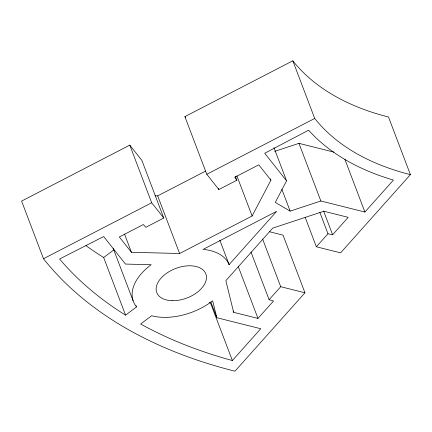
<?xml version="1.0" encoding="UTF-8"?>
<svg xmlns="http://www.w3.org/2000/svg" width="432" height="432" viewBox="0 0 432 432"><rect width="100%" height="100%" fill="white"/><g stroke="black" fill="none" stroke-linecap="round" stroke-linejoin="round"><path stroke-width="0.65" d="M269.665 231.79L283.057 235.148L304.954 292.788L234.981 371.191A617.657 371.714 -20.8 0 1 43.497 258.73L21.6 201.091L129.789 145.13L141.869 160.38L163.766 218.025L145.811 227.308L143.365 224.543L119.313 236.984L131.436 252.288L179.599 253.503L252.121 215.995L270.918 180.144L270.443 178.891M286.573 180.857L275.281 202.392L290.153 211.129L320.857 200.993L364.905 212.042L393.433 180.074A321.521 193.498 -20.8 0 1 308.605 130.183L264.708 153.257L286.573 180.857L273.958 147.652M229.095 264.616L276.642 211.34L203.126 249.367A51.295 30.872 -20.8 0 1 229.095 264.616L219.812 240.181M233.172 311.067L233.647 312.32L257.974 318.422L273.532 300.991L269.104 299.722L280.714 286.708L304.954 292.788M305.17 217.328L316.359 246.775L327.969 233.766L332.629 234.776L348.187 217.345L323.865 211.237L272.754 228.112L225.85 280.665L233.647 312.32M216.826 317.714L212.663 300.818A51.295 30.872 -20.8 0 1 151.6 315.738L140.632 324.011A604.962 364.073 -20.8 0 0 232.367 360.542L260.755 328.736L216.826 317.714L210.875 302.049M235.397 176.477L236.828 180.236L218.873 189.524L206.788 174.269L184.896 116.629L292.82 60.809A308.826 185.857 -20.8 0 0 388.503 117.007L410.4 174.647L340.594 252.855L316.359 246.775M85.952 245.641A604.962 364.073 -20.8 0 0 103.675 257.526L113.6 250.042M125.572 315.166L136.539 306.898A51.295 30.872 -20.8 0 1 151.189 264.719L125.485 264.071L103.68 236.542L59.573 258.984A604.962 364.073 -20.8 0 0 125.572 315.166L103.675 257.526M155.023 195.793L157.702 195.863L205.648 171.061M43.497 258.73L151.686 202.775L163.766 218.025M206.788 174.269L314.717 118.449A308.826 185.857 -20.8 0 0 410.4 174.647M274.649 151.373L298.96 143.348L333.941 152.123M270.918 180.144L258.795 164.84L234.743 177.282L236.828 180.236M184.896 116.629L185.728 117.682M344.914 159.413L364.905 212.042M292.82 60.809L314.717 118.449M298.96 143.348L320.857 200.993M323.59 210.967L332.629 234.776M319.88 212.463L327.969 233.766M281.821 189.2L290.153 211.129M262.629 239.09L280.714 286.708M236.887 175.894L252.121 215.995M251.014 252.104L269.104 299.722M218.398 188.271L218.873 189.524M238.221 266.42L257.974 318.422M232.367 360.542L210.47 302.902A604.962 364.073 -20.8 0 1 209.174 302.546M157.702 195.863L179.599 253.503M129.789 145.13L151.686 202.775M124.535 234.122L131.436 252.288M136.064 305.645L136.539 306.898M113.141 248.233L133.137 300.861M172.147 300.694A26.249 15.8 -20.8 0 0 206.188 275.027A26.249 15.8 -20.8 0 0 165.569 274.001A26.249 15.8 -20.8 0 0 172.147 300.694"/></g></svg>
